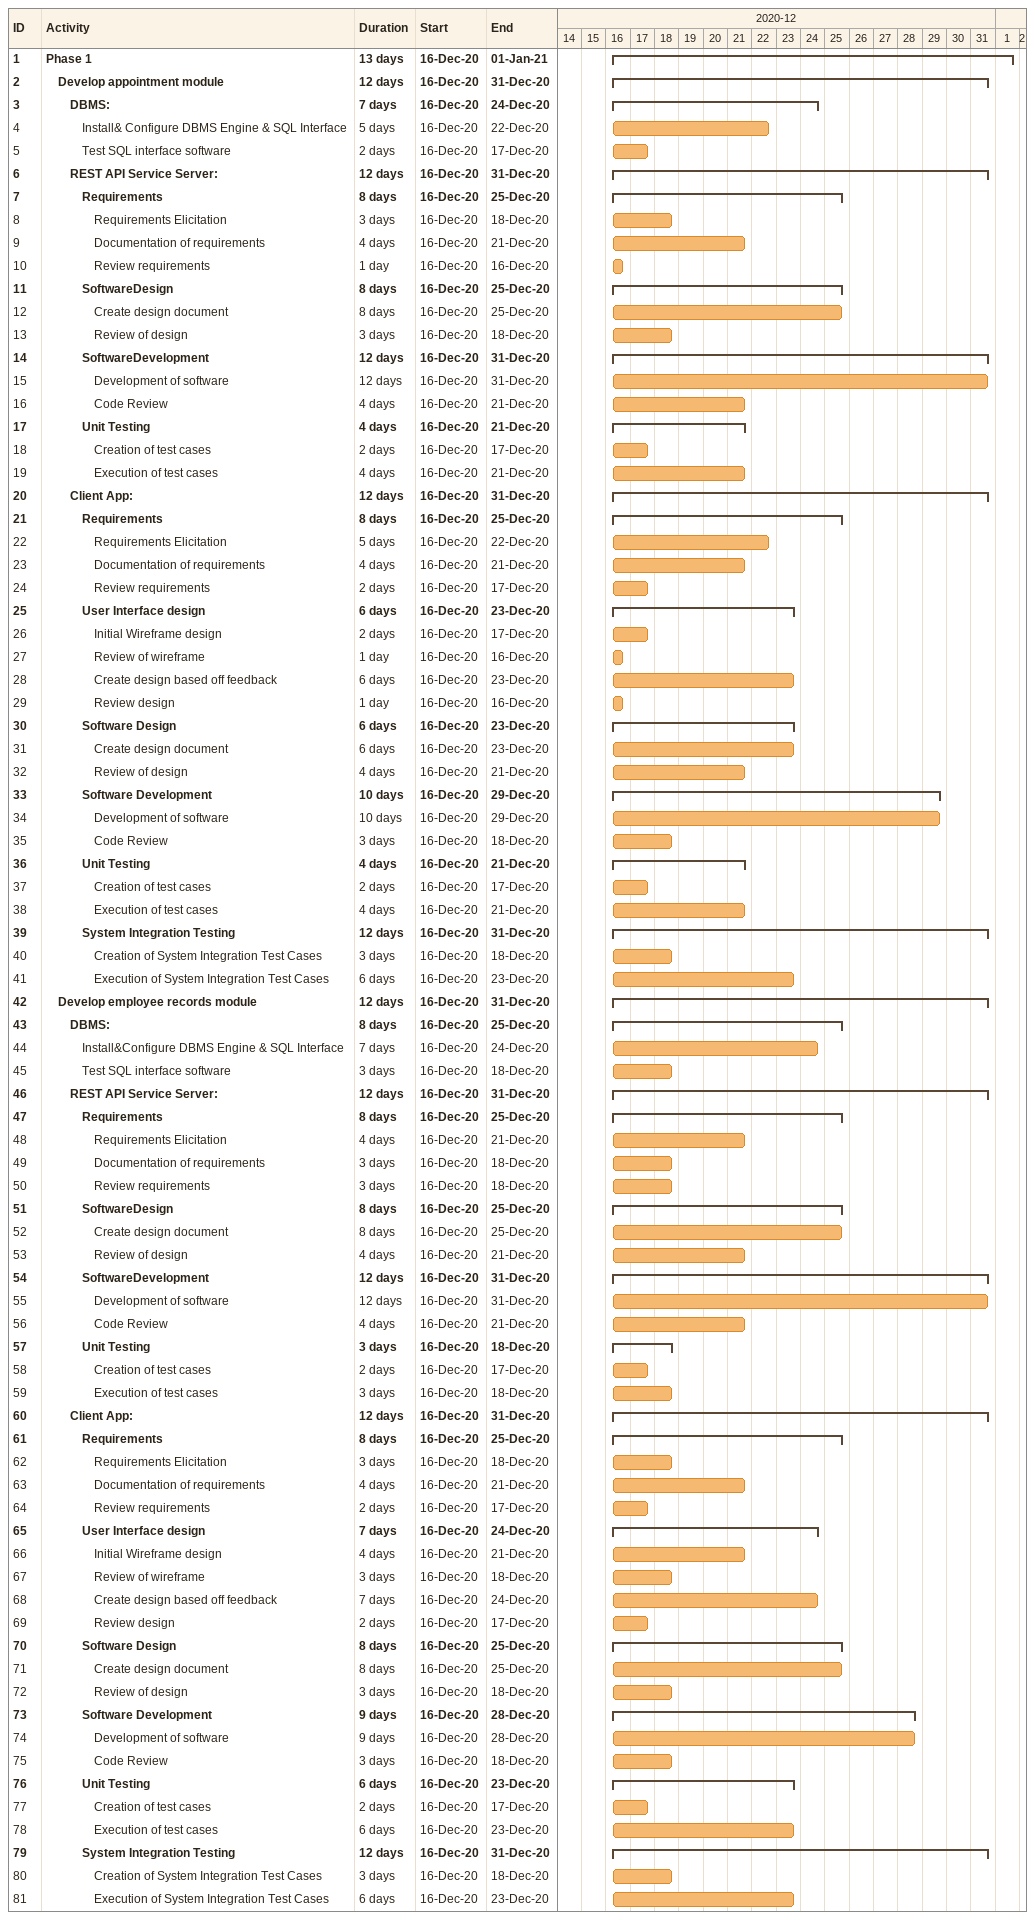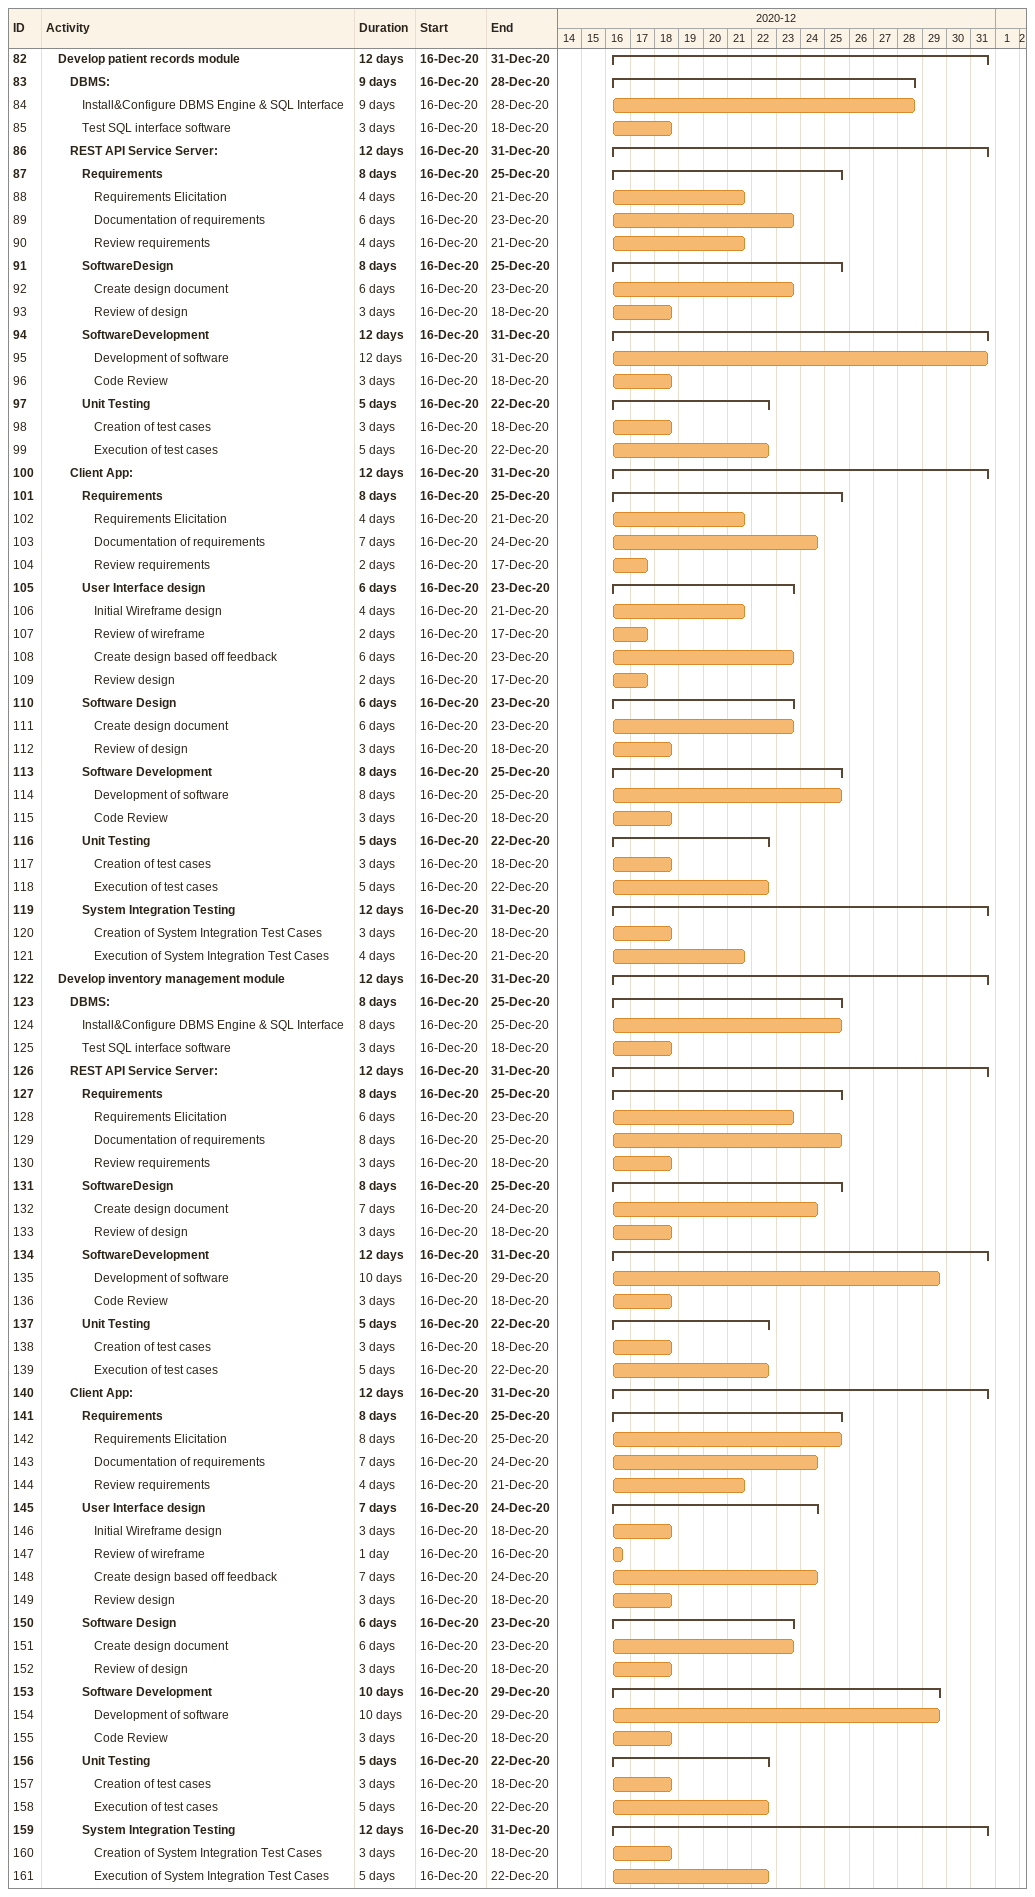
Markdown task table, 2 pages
| ID | Level | Task | Duration | Start | Finish |
|---|---|---|---|---|---|
| 1 | 1 | **Phase 1** | 13d | 2020-12-16 | 2021-01-01 |
| 2 | 2 | **Develop appointment module** | 12d | 2020-12-16 | 2020-12-31 |
| 3 | 3 | **DBMS:** | 7d | 2020-12-16 | 2020-12-24 |
| 4 | 4 | Install& Configure DBMS Engine & SQL Interface | 5d | 2020-12-16 | 2020-12-22 |
| 5 | 4 | Test SQL interface software | 2d | 2020-12-16 | 2020-12-17 |
| 6 | 3 | **REST API Service Server:** | 12d | 2020-12-16 | 2020-12-31 |
| 7 | 4 | **Requirements** | 8d | 2020-12-16 | 2020-12-25 |
| 8 | 5 | Requirements Elicitation | 3d | 2020-12-16 | 2020-12-18 |
| 9 | 5 | Documentation of requirements | 4d | 2020-12-16 | 2020-12-21 |
| 10 | 5 | Review requirements | 1d | 2020-12-16 | 2020-12-16 |
| 11 | 4 | **SoftwareDesign** | 8d | 2020-12-16 | 2020-12-25 |
| 12 | 5 | Create design document | 8d | 2020-12-16 | 2020-12-25 |
| 13 | 5 | Review of design | 3d | 2020-12-16 | 2020-12-18 |
| 14 | 4 | **SoftwareDevelopment** | 12d | 2020-12-16 | 2020-12-31 |
| 15 | 5 | Development of software | 12d | 2020-12-16 | 2020-12-31 |
| 16 | 5 | Code Review | 4d | 2020-12-16 | 2020-12-21 |
| 17 | 4 | **Unit Testing** | 4d | 2020-12-16 | 2020-12-21 |
| 18 | 5 | Creation of test cases | 2d | 2020-12-16 | 2020-12-17 |
| 19 | 5 | Execution of test cases | 4d | 2020-12-16 | 2020-12-21 |
| 20 | 3 | **Client App:** | 12d | 2020-12-16 | 2020-12-31 |
| 21 | 4 | **Requirements** | 8d | 2020-12-16 | 2020-12-25 |
| 22 | 5 | Requirements Elicitation | 5d | 2020-12-16 | 2020-12-22 |
| 23 | 5 | Documentation of requirements | 4d | 2020-12-16 | 2020-12-21 |
| 24 | 5 | Review requirements | 2d | 2020-12-16 | 2020-12-17 |
| 25 | 4 | **User Interface design** | 6d | 2020-12-16 | 2020-12-23 |
| 26 | 5 | Initial Wireframe design | 2d | 2020-12-16 | 2020-12-17 |
| 27 | 5 | Review of wireframe | 1d | 2020-12-16 | 2020-12-16 |
| 28 | 5 | Create design based off feedback | 6d | 2020-12-16 | 2020-12-23 |
| 29 | 5 | Review design | 1d | 2020-12-16 | 2020-12-16 |
| 30 | 4 | **Software Design** | 6d | 2020-12-16 | 2020-12-23 |
| 31 | 5 | Create design document | 6d | 2020-12-16 | 2020-12-23 |
| 32 | 5 | Review of design | 4d | 2020-12-16 | 2020-12-21 |
| 33 | 4 | **Software Development** | 10d | 2020-12-16 | 2020-12-29 |
| 34 | 5 | Development of software | 10d | 2020-12-16 | 2020-12-29 |
| 35 | 5 | Code Review | 3d | 2020-12-16 | 2020-12-18 |
| 36 | 4 | **Unit Testing** | 4d | 2020-12-16 | 2020-12-21 |
| 37 | 5 | Creation of test cases | 2d | 2020-12-16 | 2020-12-17 |
| 38 | 5 | Execution of test cases | 4d | 2020-12-16 | 2020-12-21 |
| 39 | 4 | **System Integration Testing** | 12d | 2020-12-16 | 2020-12-31 |
| 40 | 5 | Creation of System Integration Test Cases | 3d | 2020-12-16 | 2020-12-18 |
| 41 | 5 | Execution of System Integration Test Cases | 6d | 2020-12-16 | 2020-12-23 |
| 42 | 2 | **Develop employee records module** | 12d | 2020-12-16 | 2020-12-31 |
| 43 | 3 | **DBMS:** | 8d | 2020-12-16 | 2020-12-25 |
| 44 | 4 | Install&Configure DBMS Engine & SQL Interface | 7d | 2020-12-16 | 2020-12-24 |
| 45 | 4 | Test SQL interface software | 3d | 2020-12-16 | 2020-12-18 |
| 46 | 3 | **REST API Service Server:** | 12d | 2020-12-16 | 2020-12-31 |
| 47 | 4 | **Requirements** | 8d | 2020-12-16 | 2020-12-25 |
| 48 | 5 | Requirements Elicitation | 4d | 2020-12-16 | 2020-12-21 |
| 49 | 5 | Documentation of requirements | 3d | 2020-12-16 | 2020-12-18 |
| 50 | 5 | Review requirements | 3d | 2020-12-16 | 2020-12-18 |
| 51 | 4 | **SoftwareDesign** | 8d | 2020-12-16 | 2020-12-25 |
| 52 | 5 | Create design document | 8d | 2020-12-16 | 2020-12-25 |
| 53 | 5 | Review of design | 4d | 2020-12-16 | 2020-12-21 |
| 54 | 4 | **SoftwareDevelopment** | 12d | 2020-12-16 | 2020-12-31 |
| 55 | 5 | Development of software | 12d | 2020-12-16 | 2020-12-31 |
| 56 | 5 | Code Review | 4d | 2020-12-16 | 2020-12-21 |
| 57 | 4 | **Unit Testing** | 3d | 2020-12-16 | 2020-12-18 |
| 58 | 5 | Creation of test cases | 2d | 2020-12-16 | 2020-12-17 |
| 59 | 5 | Execution of test cases | 3d | 2020-12-16 | 2020-12-18 |
| 60 | 3 | **Client App:** | 12d | 2020-12-16 | 2020-12-31 |
| 61 | 4 | **Requirements** | 8d | 2020-12-16 | 2020-12-25 |
| 62 | 5 | Requirements Elicitation | 3d | 2020-12-16 | 2020-12-18 |
| 63 | 5 | Documentation of requirements | 4d | 2020-12-16 | 2020-12-21 |
| 64 | 5 | Review requirements | 2d | 2020-12-16 | 2020-12-17 |
| 65 | 4 | **User Interface design** | 7d | 2020-12-16 | 2020-12-24 |
| 66 | 5 | Initial Wireframe design | 4d | 2020-12-16 | 2020-12-21 |
| 67 | 5 | Review of wireframe | 3d | 2020-12-16 | 2020-12-18 |
| 68 | 5 | Create design based off feedback | 7d | 2020-12-16 | 2020-12-24 |
| 69 | 5 | Review design | 2d | 2020-12-16 | 2020-12-17 |
| 70 | 4 | **Software Design** | 8d | 2020-12-16 | 2020-12-25 |
| 71 | 5 | Create design document | 8d | 2020-12-16 | 2020-12-25 |
| 72 | 5 | Review of design | 3d | 2020-12-16 | 2020-12-18 |
| 73 | 4 | **Software Development** | 9d | 2020-12-16 | 2020-12-28 |
| 74 | 5 | Development of software | 9d | 2020-12-16 | 2020-12-28 |
| 75 | 5 | Code Review | 3d | 2020-12-16 | 2020-12-18 |
| 76 | 4 | **Unit Testing** | 6d | 2020-12-16 | 2020-12-23 |
| 77 | 5 | Creation of test cases | 2d | 2020-12-16 | 2020-12-17 |
| 78 | 5 | Execution of test cases | 6d | 2020-12-16 | 2020-12-23 |
| 79 | 4 | **System Integration Testing** | 12d | 2020-12-16 | 2020-12-31 |
| 80 | 5 | Creation of System Integration Test Cases | 3d | 2020-12-16 | 2020-12-18 |
| 81 | 5 | Execution of System Integration Test Cases | 6d | 2020-12-16 | 2020-12-23 |
| 82 | 2 | **Develop patient records module** | 12d | 2020-12-16 | 2020-12-31 |
| 83 | 3 | **DBMS:** | 9d | 2020-12-16 | 2020-12-28 |
| 84 | 4 | Install&Configure DBMS Engine & SQL Interface | 9d | 2020-12-16 | 2020-12-28 |
| 85 | 4 | Test SQL interface software | 3d | 2020-12-16 | 2020-12-18 |
| 86 | 3 | **REST API Service Server:** | 12d | 2020-12-16 | 2020-12-31 |
| 87 | 4 | **Requirements** | 8d | 2020-12-16 | 2020-12-25 |
| 88 | 5 | Requirements Elicitation | 4d | 2020-12-16 | 2020-12-21 |
| 89 | 5 | Documentation of requirements | 6d | 2020-12-16 | 2020-12-23 |
| 90 | 5 | Review requirements | 4d | 2020-12-16 | 2020-12-21 |
| 91 | 4 | **SoftwareDesign** | 8d | 2020-12-16 | 2020-12-25 |
| 92 | 5 | Create design document | 6d | 2020-12-16 | 2020-12-23 |
| 93 | 5 | Review of design | 3d | 2020-12-16 | 2020-12-18 |
| 94 | 4 | **SoftwareDevelopment** | 12d | 2020-12-16 | 2020-12-31 |
| 95 | 5 | Development of software | 12d | 2020-12-16 | 2020-12-31 |
| 96 | 5 | Code Review | 3d | 2020-12-16 | 2020-12-18 |
| 97 | 4 | **Unit Testing** | 5d | 2020-12-16 | 2020-12-22 |
| 98 | 5 | Creation of test cases | 3d | 2020-12-16 | 2020-12-18 |
| 99 | 5 | Execution of test cases | 5d | 2020-12-16 | 2020-12-22 |
| 100 | 3 | **Client App:** | 12d | 2020-12-16 | 2020-12-31 |
| 101 | 4 | **Requirements** | 8d | 2020-12-16 | 2020-12-25 |
| 102 | 5 | Requirements Elicitation | 4d | 2020-12-16 | 2020-12-21 |
| 103 | 5 | Documentation of requirements | 7d | 2020-12-16 | 2020-12-24 |
| 104 | 5 | Review requirements | 2d | 2020-12-16 | 2020-12-17 |
| 105 | 4 | **User Interface design** | 6d | 2020-12-16 | 2020-12-23 |
| 106 | 5 | Initial Wireframe design | 4d | 2020-12-16 | 2020-12-21 |
| 107 | 5 | Review of wireframe | 2d | 2020-12-16 | 2020-12-17 |
| 108 | 5 | Create design based off feedback | 6d | 2020-12-16 | 2020-12-23 |
| 109 | 5 | Review design | 2d | 2020-12-16 | 2020-12-17 |
| 110 | 4 | **Software Design** | 6d | 2020-12-16 | 2020-12-23 |
| 111 | 5 | Create design document | 6d | 2020-12-16 | 2020-12-23 |
| 112 | 5 | Review of design | 3d | 2020-12-16 | 2020-12-18 |
| 113 | 4 | **Software Development** | 8d | 2020-12-16 | 2020-12-25 |
| 114 | 5 | Development of software | 8d | 2020-12-16 | 2020-12-25 |
| 115 | 5 | Code Review | 3d | 2020-12-16 | 2020-12-18 |
| 116 | 4 | **Unit Testing** | 5d | 2020-12-16 | 2020-12-22 |
| 117 | 5 | Creation of test cases | 3d | 2020-12-16 | 2020-12-18 |
| 118 | 5 | Execution of test cases | 5d | 2020-12-16 | 2020-12-22 |
| 119 | 4 | **System Integration Testing** | 12d | 2020-12-16 | 2020-12-31 |
| 120 | 5 | Creation of System Integration Test Cases | 3d | 2020-12-16 | 2020-12-18 |
| 121 | 5 | Execution of System Integration Test Cases | 4d | 2020-12-16 | 2020-12-21 |
| 122 | 2 | **Develop inventory management module** | 12d | 2020-12-16 | 2020-12-31 |
| 123 | 3 | **DBMS:** | 8d | 2020-12-16 | 2020-12-25 |
| 124 | 4 | Install&Configure DBMS Engine & SQL Interface | 8d | 2020-12-16 | 2020-12-25 |
| 125 | 4 | Test SQL interface software | 3d | 2020-12-16 | 2020-12-18 |
| 126 | 3 | **REST API Service Server:** | 12d | 2020-12-16 | 2020-12-31 |
| 127 | 4 | **Requirements** | 8d | 2020-12-16 | 2020-12-25 |
| 128 | 5 | Requirements Elicitation | 6d | 2020-12-16 | 2020-12-23 |
| 129 | 5 | Documentation of requirements | 8d | 2020-12-16 | 2020-12-25 |
| 130 | 5 | Review requirements | 3d | 2020-12-16 | 2020-12-18 |
| 131 | 4 | **SoftwareDesign** | 8d | 2020-12-16 | 2020-12-25 |
| 132 | 5 | Create design document | 7d | 2020-12-16 | 2020-12-24 |
| 133 | 5 | Review of design | 3d | 2020-12-16 | 2020-12-18 |
| 134 | 4 | **SoftwareDevelopment** | 12d | 2020-12-16 | 2020-12-31 |
| 135 | 5 | Development of software | 10d | 2020-12-16 | 2020-12-29 |
| 136 | 5 | Code Review | 3d | 2020-12-16 | 2020-12-18 |
| 137 | 4 | **Unit Testing** | 5d | 2020-12-16 | 2020-12-22 |
| 138 | 5 | Creation of test cases | 3d | 2020-12-16 | 2020-12-18 |
| 139 | 5 | Execution of test cases | 5d | 2020-12-16 | 2020-12-22 |
| 140 | 3 | **Client App:** | 12d | 2020-12-16 | 2020-12-31 |
| 141 | 4 | **Requirements** | 8d | 2020-12-16 | 2020-12-25 |
| 142 | 5 | Requirements Elicitation | 8d | 2020-12-16 | 2020-12-25 |
| 143 | 5 | Documentation of requirements | 7d | 2020-12-16 | 2020-12-24 |
| 144 | 5 | Review requirements | 4d | 2020-12-16 | 2020-12-21 |
| 145 | 4 | **User Interface design** | 7d | 2020-12-16 | 2020-12-24 |
| 146 | 5 | Initial Wireframe design | 3d | 2020-12-16 | 2020-12-18 |
| 147 | 5 | Review of wireframe | 1d | 2020-12-16 | 2020-12-16 |
| 148 | 5 | Create design based off feedback | 7d | 2020-12-16 | 2020-12-24 |
| 149 | 5 | Review design | 3d | 2020-12-16 | 2020-12-18 |
| 150 | 4 | **Software Design** | 6d | 2020-12-16 | 2020-12-23 |
| 151 | 5 | Create design document | 6d | 2020-12-16 | 2020-12-23 |
| 152 | 5 | Review of design | 3d | 2020-12-16 | 2020-12-18 |
| 153 | 4 | **Software Development** | 10d | 2020-12-16 | 2020-12-29 |
| 154 | 5 | Development of software | 10d | 2020-12-16 | 2020-12-29 |
| 155 | 5 | Code Review | 3d | 2020-12-16 | 2020-12-18 |
| 156 | 4 | **Unit Testing** | 5d | 2020-12-16 | 2020-12-22 |
| 157 | 5 | Creation of test cases | 3d | 2020-12-16 | 2020-12-18 |
| 158 | 5 | Execution of test cases | 5d | 2020-12-16 | 2020-12-22 |
| 159 | 4 | **System Integration Testing** | 12d | 2020-12-16 | 2020-12-31 |
| 160 | 5 | Creation of System Integration Test Cases | 3d | 2020-12-16 | 2020-12-18 |
| 161 | 5 | Execution of System Integration Test Cases | 5d | 2020-12-16 | 2020-12-22 |
